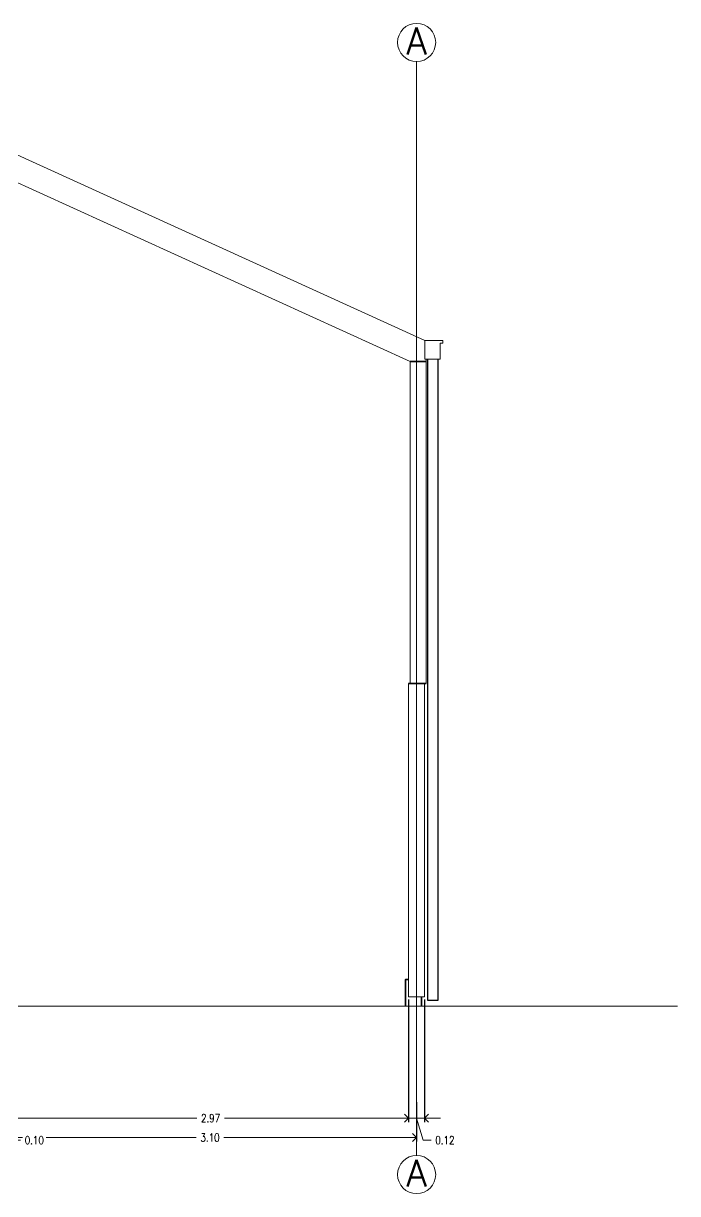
# Model space of a CAD drawing. Header units: metres. Extents: x -2 to 612, y -64 to 156.
# Drawn here: x 397.73 to 402.64, y -14.99 to -6.22 of the extents above; entities that cross this region are included whole.
import ezdxf
from ezdxf.enums import TextEntityAlignment as Align

# ---------------------------------------------------------------- set-up
doc = ezdxf.new("R2010")
doc.units = ezdxf.units.M
doc.header["$LTSCALE"] = 5
doc.header["$MEASUREMENT"] = 0
doc.layers.get('0').update_dxf_attribs({"color": 30})
doc.layers.get('DEFPOINTS').update_dxf_attribs({"color": 210})
for name, color, linetype, lineweight in [('A-ANNO-DIMS', 3, 'Continuous', 18), ('A-ANNO-SYMB', 3, 'Continuous', 18), ('A-ANNO-TEXT', 3, 'Continuous', 18), ('A-ELEV-MBE1', 7, 'Continuous', 35), ('A-ELEV-MBE2', 4, 'Continuous', 25)]:
    doc.layers.add(name, color=color, linetype=linetype, lineweight=lineweight)
doc.styles.add('E-ROMANS', font='romans.shx', dxfattribs={"width": 0.8})
doc.dimstyles.new('E-0050_ARW_12', dxfattribs={"dimscale": 0.001, "dimtxt": 60, "dimasz": 60, "dimexe": 30, "dimexo": 20, "dimgap": 30, "dimtad": 0, "dimzin": 0, "dimdsep": 46, "dimtxsty": 'E-ROMANS', "dimblk": 'OPEN90', "dimcen": 30, "dimclrd": 256, "dimclre": 256, "dimclrt": 256, "dimadec": 0, "dimazin": 0, "dimtfac": 1, "dimtmove": 1, "dimatfit": 3, "dimldrblk": 'OPEN90', "dimfxl": 1, "dimtfill": 1, "dimtolj": 1, "dimtzin": 0, "dimlwd": -1, "dimarcsym": 0})

# ---------------------------------------------------------------- blocks, each defined once
blk = doc.blocks.new('_Open90')
at = {"color": 0, "linetype": 'ByBlock', "lineweight": -2}
for p, q in [((0, 0), (-1, 0)), ((-0.5, 0.5), (0, 0)), ((0, 0), (-0.5, -0.5))]:
    blk.add_line(p, q, dxfattribs=at)
blk = doc.blocks.new('*D866')
at = {"layer": 'A-ANNO-DIMS', "lineweight": -2, "transparency": 16777216}
for p, q in [((397.5852, -14.3095), (397.5852, -14.6048)), ((400.6822, -14.3095), (400.6822, -14.6048))]:
    blk.add_line(p, q, dxfattribs=at)
at = {"layer": 'A-ANNO-DIMS', "transparency": 16777216}
for p, q in [((397.6452, -14.5748), (399.0306, -14.5748)), ((400.6222, -14.5748), (399.2368, -14.5748))]:
    blk.add_line(p, q, dxfattribs=at)
at = {"layer": 'DEFPOINTS', "color": 0, "transparency": 16777216}
for p in [(397.5852, -14.2895), (400.6822, -14.2895), (400.6822, -14.5748)]:
    blk.add_point(p, dxfattribs=at)
at = {"layer": 'A-ANNO-DIMS', "transparency": 16777216, "xscale": 0.06, "yscale": 0.06, "zscale": 0.06, "rotation": 180}
blk.add_blockref('_Open90', (397.5852, -14.5748), dxfattribs=at)
at = {"layer": 'A-ANNO-DIMS', "transparency": 16777216, "xscale": 0.06, "yscale": 0.06, "zscale": 0.06}
blk.add_blockref('_Open90', (400.6822, -14.5748), dxfattribs=at)
at = {"layer": 'A-ANNO-DIMS', "transparency": 16777216, "insert": (399.1337, -14.5748), "char_height": 0.06, "attachment_point": 5, "style": 'E-ROMANS', "bg_fill": 3, "box_fill_scale": 1.25, "bg_fill_color": 256, "bg_fill_true_color": 13158600, "bg_fill_transparency": 0}
blk.add_mtext('\\A1;3.10', dxfattribs=at)
blk = doc.blocks.new('*D1478')
at = {"layer": 'A-ANNO-DIMS', "lineweight": -2, "transparency": 16777216}
for p, q in [((397.5537, -13.5395), (397.5537, -14.4592)), ((397.6537, -13.5395), (397.6537, -14.4592))]:
    blk.add_line(p, q, dxfattribs=at)
at = {"layer": 'A-ANNO-DIMS', "transparency": 16777216}
for p, q in [((397.4937, -14.4292), (397.4337, -14.4292)), ((397.5537, -14.4292), (397.6537, -14.4292)), ((397.5537, -14.4292), (397.6537, -14.4292)), ((397.6037, -14.4292), (397.6532, -14.5942)), ((397.7137, -14.4292), (397.7737, -14.4292)), ((397.6532, -14.5942), (397.7132, -14.5942))]:
    blk.add_line(p, q, dxfattribs=at)
at = {"layer": 'DEFPOINTS', "color": 0, "transparency": 16777216}
for p in [(397.5537, -13.5195), (397.6537, -13.5195), (397.6537, -14.4292)]:
    blk.add_point(p, dxfattribs=at)
at = {"layer": 'A-ANNO-DIMS', "transparency": 16777216, "xscale": 0.06, "yscale": 0.06, "zscale": 0.06}
blk.add_blockref('_Open90', (397.5537, -14.4292), dxfattribs=at)
at = {"layer": 'A-ANNO-DIMS', "transparency": 16777216, "xscale": 0.06, "yscale": 0.06, "zscale": 0.06, "rotation": 180}
blk.add_blockref('_Open90', (397.6537, -14.4292), dxfattribs=at)
at = {"layer": 'A-ANNO-DIMS', "transparency": 16777216, "insert": (397.8164, -14.5942), "char_height": 0.06, "attachment_point": 5, "style": 'E-ROMANS', "bg_fill": 3, "box_fill_scale": 1.25, "bg_fill_color": 256, "bg_fill_true_color": 13158600, "bg_fill_transparency": 0}
blk.add_mtext('\\A1;0.10', dxfattribs=at)
blk = doc.blocks.new('*D1479')
at = {"layer": 'A-ANNO-DIMS', "lineweight": -2, "transparency": 16777216}
for p, q in [((397.6537, -13.5395), (397.6537, -14.4592)), ((400.6217, -13.5395), (400.6217, -14.4592))]:
    blk.add_line(p, q, dxfattribs=at)
at = {"layer": 'A-ANNO-DIMS', "transparency": 16777216}
for p, q in [((397.7137, -14.4292), (399.0346, -14.4292)), ((400.5617, -14.4292), (399.2409, -14.4292))]:
    blk.add_line(p, q, dxfattribs=at)
at = {"layer": 'DEFPOINTS', "color": 0, "transparency": 16777216}
for p in [(397.6537, -13.5195), (400.6217, -13.5195), (400.6217, -14.4292)]:
    blk.add_point(p, dxfattribs=at)
at = {"layer": 'A-ANNO-DIMS', "transparency": 16777216, "xscale": 0.06, "yscale": 0.06, "zscale": 0.06, "rotation": 180}
blk.add_blockref('_Open90', (397.6537, -14.4292), dxfattribs=at)
at = {"layer": 'A-ANNO-DIMS', "transparency": 16777216, "xscale": 0.06, "yscale": 0.06, "zscale": 0.06}
blk.add_blockref('_Open90', (400.6217, -14.4292), dxfattribs=at)
at = {"layer": 'A-ANNO-DIMS', "transparency": 16777216, "insert": (399.1377, -14.4292), "char_height": 0.06, "attachment_point": 5, "style": 'E-ROMANS', "bg_fill": 3, "box_fill_scale": 1.25, "bg_fill_color": 256, "bg_fill_true_color": 13158600, "bg_fill_transparency": 0}
blk.add_mtext('\\A1;2.97', dxfattribs=at)
blk = doc.blocks.new('*D1480')
at = {"layer": 'A-ANNO-DIMS', "lineweight": -2, "transparency": 16777216}
for p, q in [((400.6217, -13.5395), (400.6217, -14.4592)), ((400.7418, -13.5395), (400.7418, -14.4592))]:
    blk.add_line(p, q, dxfattribs=at)
at = {"layer": 'A-ANNO-DIMS', "transparency": 16777216}
for p, q in [((400.5617, -14.4292), (400.5017, -14.4292)), ((400.6217, -14.4292), (400.7418, -14.4292)), ((400.6217, -14.4292), (400.7418, -14.4292)), ((400.6818, -14.4292), (400.7313, -14.5942)), ((400.8018, -14.4292), (400.8618, -14.4292)), ((400.7313, -14.5942), (400.7913, -14.5942))]:
    blk.add_line(p, q, dxfattribs=at)
at = {"layer": 'DEFPOINTS', "color": 0, "transparency": 16777216}
for p in [(400.6217, -13.5195), (400.7418, -13.5195), (400.7418, -14.4292)]:
    blk.add_point(p, dxfattribs=at)
at = {"layer": 'A-ANNO-DIMS', "transparency": 16777216, "xscale": 0.06, "yscale": 0.06, "zscale": 0.06}
blk.add_blockref('_Open90', (400.6217, -14.4292), dxfattribs=at)
at = {"layer": 'A-ANNO-DIMS', "transparency": 16777216, "xscale": 0.06, "yscale": 0.06, "zscale": 0.06, "rotation": 180}
blk.add_blockref('_Open90', (400.7418, -14.4292), dxfattribs=at)
at = {"layer": 'A-ANNO-DIMS', "transparency": 16777216, "insert": (400.8944, -14.5942), "char_height": 0.06, "attachment_point": 5, "style": 'E-ROMANS', "bg_fill": 3, "box_fill_scale": 1.25, "bg_fill_color": 256, "bg_fill_true_color": 13158600, "bg_fill_transparency": 0}
blk.add_mtext('\\A1;0.12', dxfattribs=at)

msp = doc.modelspace()

# ---------------------------------------------------------------- linework, layer by layer
at = {"layer": 'A-ANNO-SYMB'}
for p, q in [((400.6822, -14.70882), (400.6822, -6.50761)), ((400.63373, -11.16954), (400.63373, -8.75564)), ((400.75371, -8.73913), (400.75371, -11.16954)), ((400.6217, -13.51954), (400.6217, -11.16954)), ((400.74183, -11.16954), (400.74183, -13.51954)), ((385.0246, -13.58954), (402.63881, -13.58954))]:
    msp.add_line(p, q, dxfattribs=at)
for points in [[(400.74372, -8.59913), (397.60548, -7.17032)], [(400.63373, -8.75562), (397.60509, -7.37671)], [(400.87871, -8.59913), (400.87871, -8.61913), (400.85871, -8.61913), (400.85871, -8.73913), (400.7437, -8.73913), (400.74372, -8.59913)], [(400.87871, -8.59913), (400.74372, -8.59913)], [(400.74183, -13.51954), (400.6217, -13.51954)]]:
    msp.add_lwpolyline(points, dxfattribs=at)
for centre in [(400.6822, -6.36459), (400.6822, -14.85185)]:
    msp.add_circle(centre, 0.14303, dxfattribs=at)
at = {"layer": 'A-ELEV-MBE1'}
for p, q in [((400.63373, -8.75562), (400.75371, -8.75562)), ((400.6217, -11.16954), (400.75371, -11.16954))]:
    msp.add_line(p, q, dxfattribs=at)
for points in [[(400.5997, -13.58954), (400.5997, -13.38954), (400.6217, -13.38954)], [(400.7197, -13.51954), (400.7197, -13.58954)]]:
    msp.add_lwpolyline(points, dxfattribs=at)

# ---------------------------------------------------------------- texts
at = {"layer": 'A-ANNO-TEXT', "style": 'E-ROMANS'}
for p in [(400.6822, -6.35345), (400.6822, -14.84072)]:
    msp.add_attdef('A', text='0.00', height=0.2, dxfattribs=at).set_placement(p, align=Align.MIDDLE_CENTER)

# ---------------------------------------------------------------- next in the draw order: dimensions: what is measured, and where the dimension line sits
at = {"layer": 'A-ANNO-DIMS'}
dim = msp.add_linear_dim(base=(400.6822, -14.57479), p1=(397.5852, -14.28954), p2=(400.6822, -14.28954), dimstyle='E-0050_ARW_12', override={"dimfxl": 0.3}, dxfattribs=at)
dim.commit()
dim.dimension.update_dxf_attribs({"geometry": '*D866', "text_midpoint": (399.1337, -14.57479)})

# ---------------------------------------------------------------- next in the draw order: dimensions: what is measured, and where the dimension line sits
dim = msp.add_linear_dim(base=(397.65373, -14.42924), p1=(397.55373, -13.51954), p2=(397.65373, -13.51954), dimstyle='E-0050_ARW_12', override={"dimfxl": 0.3}, dxfattribs=at)
dim.commit()
dim.dimension.update_dxf_attribs({"geometry": '*D1478', "text_midpoint": (397.74323, -14.59424)})

# ---------------------------------------------------------------- next in the draw order: dimensions: what is measured, and where the dimension line sits
dim = msp.add_linear_dim(base=(400.6217, -14.42924), p1=(397.65373, -13.51954), p2=(400.6217, -13.51954), dimstyle='E-0050_ARW_12', override={"dimfxl": 0.3}, dxfattribs=at)
dim.commit()
dim.dimension.update_dxf_attribs({"geometry": '*D1479', "text_midpoint": (399.13771, -14.42924)})

# ---------------------------------------------------------------- next in the draw order: dimensions: what is measured, and where the dimension line sits
dim = msp.add_linear_dim(base=(400.74183, -14.42924), p1=(400.6217, -13.51954), p2=(400.74183, -13.51954), dimstyle='E-0050_ARW_12', override={"dimfxl": 0.3}, dxfattribs=at)
dim.commit()
dim.dimension.update_dxf_attribs({"geometry": '*D1480', "text_midpoint": (400.82127, -14.59424)})

# ---------------------------------------------------------------- next in the draw order: linework, layer by layer
at = {"layer": 'A-ELEV-MBE2'}
msp.add_lwpolyline([(400.84248, -8.73913), (400.84248, -13.54837), (400.76748, -13.54837), (400.76748, -8.73913)], dxfattribs=at)

doc.saveas('drawing.dxf')
